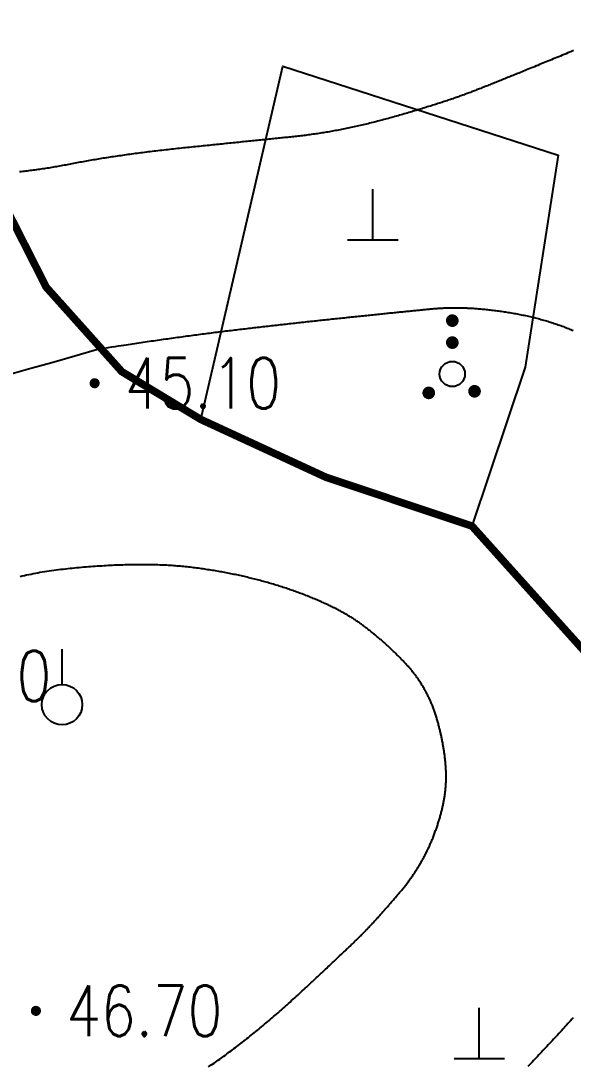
# Model space of a CAD drawing. Extents: x 39624947 to 39626627, y 3418539 to 3418836.
# Drawn here: x 39625978.85 to 39626000.69, y 3418769.51 to 3418810.84 of the extents above; entities that cross this region are included whole.
import ezdxf
from ezdxf.enums import TextEntityAlignment as Align

# ---------------------------------------------------------------- set-up
doc = ezdxf.new("R2010")
doc.units = 0
doc.linetypes.add('X3', pattern=[5, 4, -1])
doc.layers.get('0').update_dxf_attribs({"linetype": 'CONTINUOUS'})
for name, color, linetype in [('DLDW', 11, 'CONTINUOUS'), ('DLSS', 4, 'CONTINUOUS'), ('GCD', 7, 'CONTINUOUS'), ('PUB_WALL', 9, 'CONTINUOUS')]:
    doc.layers.add(name, color=color, linetype=linetype)
doc.styles.add('HZ', font='rs.shx', dxfattribs={"width": 0.8, "bigfont": 'hztxt.shx'})

# ---------------------------------------------------------------- blocks, each defined once
blk = doc.blocks.new('GC111')
for p, q in [((0, 0), (0, 2)), ((-1, 0), (1, 0))]:
    blk.add_line(p, q)
blk = doc.blocks.new('GC125')
blk.add_line((0, 0.8), (0, 2.2))
blk.add_circle((0, 0), 0.8)
blk = doc.blocks.new('GC160')
at = {"const_width": 0.25}
for points in [[(1.584, 3.353, 1), (1.834, 3.353, 1)], [(1.584, 2.484, 1), (1.834, 2.484, 1)], [(0.652, 0.496, 1), (0.902, 0.496, 1)], [(2.464, 0.558, 1), (2.714, 0.558, 1)]]:
    blk.add_lwpolyline(points, format="xyb", close=True, dxfattribs=at)
blk.add_circle((1.709, 1.242), 0.5)
blk = doc.blocks.new('GC200')
at = {"linetype": 'Continuous', "const_width": 0.2, "flags": 128}
blk.add_lwpolyline([(-0.1, 0, 1), (0.1, 0, 1)], format="xyb", close=True, dxfattribs=at)
blk = doc.blocks.new('111133333777777')
at = {"layer": 'PUB_WALL', "color": 252, "ltscale": 0.01}
for points in [[(39623357.006, 3418801.887), (39623356.932, 3418801.856), (39623356.857, 3418801.825), (39623356.784, 3418801.794), (39623356.71, 3418801.764), (39623356.637, 3418801.733), (39623356.564, 3418801.703), (39623356.492, 3418801.673), (39623356.419, 3418801.644), (39623356.348, 3418801.614), (39623356.277, 3418801.585), (39623356.206, 3418801.556), (39623356.136, 3418801.527), (39623356.066, 3418801.498), (39623355.997, 3418801.47), (39623355.929, 3418801.442), (39623355.861, 3418801.414), (39623355.794, 3418801.387), (39623355.727, 3418801.359), (39623355.661, 3418801.332), (39623355.595, 3418801.305), (39623355.53, 3418801.279), (39623355.466, 3418801.252), (39623355.402, 3418801.226), (39623355.338, 3418801.2), (39623355.275, 3418801.175), (39623355.213, 3418801.149), (39623355.151, 3418801.124), (39623355.09, 3418801.099), (39623355.029, 3418801.074), (39623354.969, 3418801.05), (39623354.91, 3418801.026), (39623354.851, 3418801.002), (39623354.792, 3418800.978), (39623354.734, 3418800.955), (39623354.677, 3418800.931), (39623354.62, 3418800.908), (39623354.564, 3418800.886), (39623354.508, 3418800.863), (39623354.453, 3418800.841), (39623354.398, 3418800.819), (39623354.344, 3418800.797), (39623354.291, 3418800.775), (39623354.238, 3418800.754), (39623354.185, 3418800.733), (39623354.133, 3418800.712), (39623354.082, 3418800.692), (39623354.031, 3418800.671), (39623353.981, 3418800.651), (39623353.931, 3418800.631), (39623353.882, 3418800.612), (39623353.833, 3418800.592), (39623353.785, 3418800.573), (39623353.738, 3418800.554), (39623353.691, 3418800.536), (39623353.645, 3418800.517), (39623353.599, 3418800.499), (39623353.554, 3418800.481), (39623353.509, 3418800.464), (39623353.465, 3418800.446), (39623353.421, 3418800.429), (39623353.378, 3418800.412), (39623353.335, 3418800.395), (39623353.293, 3418800.379), (39623353.252, 3418800.363), (39623353.211, 3418800.347), (39623353.17, 3418800.331), (39623353.129, 3418800.315), (39623353.088, 3418800.299), (39623353.047, 3418800.283), (39623353.007, 3418800.268), (39623352.966, 3418800.252), (39623352.926, 3418800.237), (39623352.885, 3418800.222), (39623352.844, 3418800.206), (39623352.803, 3418800.191), (39623352.761, 3418800.175), (39623352.719, 3418800.16), (39623352.676, 3418800.144), (39623352.633, 3418800.129), (39623352.59, 3418800.113), (39623352.546, 3418800.098), (39623352.502, 3418800.082), (39623352.458, 3418800.066), (39623352.413, 3418800.05), (39623352.368, 3418800.034), (39623352.322, 3418800.019), (39623352.276, 3418800.003), (39623352.23, 3418799.987), (39623352.183, 3418799.971), (39623352.136, 3418799.955), (39623352.088, 3418799.939), (39623352.041, 3418799.922), (39623351.992, 3418799.906), (39623351.944, 3418799.89), (39623351.895, 3418799.874), (39623351.845, 3418799.857), (39623351.796, 3418799.841), (39623351.745, 3418799.825), (39623351.695, 3418799.808), (39623351.644, 3418799.792), (39623351.593, 3418799.775), (39623351.541, 3418799.759), (39623351.489, 3418799.742), (39623351.437, 3418799.726), (39623351.384, 3418799.709), (39623351.331, 3418799.692), (39623351.277, 3418799.675), (39623351.223, 3418799.659), (39623351.169, 3418799.642), (39623351.114, 3418799.625), (39623351.059, 3418799.608), (39623351.004, 3418799.591), (39623350.948, 3418799.574), (39623350.892, 3418799.557), (39623350.835, 3418799.54), (39623350.778, 3418799.523), (39623350.721, 3418799.505), (39623350.663, 3418799.488), (39623350.605, 3418799.471), (39623350.546, 3418799.454), (39623350.487, 3418799.436), (39623350.428, 3418799.419), (39623350.369, 3418799.401), (39623350.309, 3418799.384), (39623350.248, 3418799.366), (39623350.187, 3418799.349), (39623350.126, 3418799.331), (39623350.065, 3418799.314), (39623350.003, 3418799.296), (39623349.941, 3418799.278), (39623349.879, 3418799.261), (39623349.817, 3418799.243), (39623349.754, 3418799.226), (39623349.692, 3418799.209), (39623349.629, 3418799.192), (39623349.566, 3418799.174), (39623349.503, 3418799.157), (39623349.441, 3418799.141), (39623349.378, 3418799.124), (39623349.315, 3418799.108), (39623349.253, 3418799.091), (39623349.19, 3418799.075), (39623349.128, 3418799.059), (39623349.065, 3418799.044), (39623349.003, 3418799.028), (39623348.941, 3418799.013), (39623348.879, 3418798.998), (39623348.817, 3418798.983), (39623348.755, 3418798.968), (39623348.693, 3418798.953), (39623348.631, 3418798.939), (39623348.57, 3418798.925), (39623348.508, 3418798.911), (39623348.446, 3418798.897), (39623348.385, 3418798.883), (39623348.324, 3418798.87), (39623348.262, 3418798.856), (39623348.201, 3418798.843), (39623348.14, 3418798.831), (39623348.079, 3418798.818), (39623348.018, 3418798.805), (39623347.957, 3418798.793), (39623347.896, 3418798.781), (39623347.835, 3418798.769), (39623347.774, 3418798.757), (39623347.714, 3418798.745), (39623347.653, 3418798.734), (39623347.593, 3418798.723), (39623347.532, 3418798.712), (39623347.472, 3418798.701), (39623347.412, 3418798.69), (39623347.352, 3418798.68), (39623347.292, 3418798.669), (39623347.232, 3418798.659), (39623347.172, 3418798.649), (39623347.112, 3418798.64), (39623347.052, 3418798.63), (39623346.993, 3418798.621), (39623346.933, 3418798.612), (39623346.873, 3418798.603), (39623346.814, 3418798.594), (39623346.755, 3418798.585), (39623346.695, 3418798.577), (39623346.636, 3418798.569), (39623346.577, 3418798.56), (39623346.518, 3418798.553), (39623346.459, 3418798.545), (39623346.4, 3418798.537), (39623346.341, 3418798.53), (39623346.283, 3418798.523), (39623346.224, 3418798.516), (39623346.165, 3418798.509), (39623346.107, 3418798.503), (39623346.048, 3418798.496), (39623345.989, 3418798.49), (39623345.93, 3418798.483), (39623345.871, 3418798.477), (39623345.812, 3418798.471), (39623345.752, 3418798.465), (39623345.693, 3418798.458), (39623345.633, 3418798.452), (39623345.573, 3418798.446), (39623345.512, 3418798.44), (39623345.452, 3418798.434), (39623345.39, 3418798.428), (39623345.329, 3418798.421), (39623345.267, 3418798.415), (39623345.205, 3418798.409), (39623345.143, 3418798.402), (39623345.08, 3418798.396), (39623345.016, 3418798.39), (39623344.953, 3418798.383), (39623344.889, 3418798.377), (39623344.825, 3418798.37), (39623344.76, 3418798.363), (39623344.695, 3418798.357), (39623344.63, 3418798.35), (39623344.565, 3418798.343), (39623344.499, 3418798.337), (39623344.433, 3418798.33), (39623344.366, 3418798.323), (39623344.299, 3418798.316), (39623344.232, 3418798.309), (39623344.164, 3418798.303), (39623344.096, 3418798.296), (39623344.028, 3418798.289), (39623343.959, 3418798.282), (39623343.89, 3418798.274), (39623343.821, 3418798.267), (39623343.751, 3418798.26), (39623343.681, 3418798.253), (39623343.611, 3418798.246), (39623343.54, 3418798.239), (39623343.469, 3418798.231), (39623343.398, 3418798.224), (39623343.326, 3418798.217), (39623343.254, 3418798.209), (39623343.182, 3418798.202), (39623343.109, 3418798.194), (39623343.036, 3418798.187), (39623342.962, 3418798.179), (39623342.889, 3418798.172), (39623342.815, 3418798.164), (39623342.74, 3418798.156), (39623342.665, 3418798.149), (39623342.59, 3418798.141), (39623342.515, 3418798.133), (39623342.439, 3418798.125), (39623342.363, 3418798.118), (39623342.286, 3418798.11), (39623342.21, 3418798.102), (39623342.132, 3418798.094), (39623342.055, 3418798.086), (39623341.977, 3418798.078), (39623341.899, 3418798.07), (39623341.82, 3418798.062), (39623341.742, 3418798.054), (39623341.663, 3418798.045), (39623341.584, 3418798.037), (39623341.505, 3418798.029), (39623341.426, 3418798.021), (39623341.348, 3418798.012), (39623341.269, 3418798.004), (39623341.19, 3418797.995), (39623341.111, 3418797.987), (39623341.033, 3418797.978), (39623340.954, 3418797.97), (39623340.877, 3418797.961), (39623340.799, 3418797.952), (39623340.722, 3418797.943), (39623340.645, 3418797.934), (39623340.568, 3418797.925), (39623340.492, 3418797.916), (39623340.416, 3418797.907), (39623340.34, 3418797.898), (39623340.264, 3418797.889), (39623340.189, 3418797.88), (39623340.114, 3418797.87), (39623340.039, 3418797.861), (39623339.965, 3418797.851), (39623339.891, 3418797.842), (39623339.817, 3418797.832), (39623339.744, 3418797.823), (39623339.671, 3418797.813), (39623339.598, 3418797.803), (39623339.525, 3418797.793), (39623339.453, 3418797.783), (39623339.381, 3418797.774), (39623339.309, 3418797.764), (39623339.238, 3418797.753), (39623339.167, 3418797.743), (39623339.096, 3418797.733), (39623339.025, 3418797.723), (39623338.955, 3418797.713), (39623338.885, 3418797.702), (39623338.816, 3418797.692), (39623338.746, 3418797.681), (39623338.677, 3418797.671), (39623338.608, 3418797.66), (39623338.54, 3418797.649), (39623338.472, 3418797.639), (39623338.404, 3418797.628), (39623338.336, 3418797.617), (39623338.269, 3418797.606), (39623338.202, 3418797.595), (39623338.135, 3418797.584), (39623338.069, 3418797.573), (39623338.003, 3418797.562), (39623337.937, 3418797.55), (39623337.871, 3418797.539), (39623337.806, 3418797.528), (39623337.741, 3418797.516), (39623337.676, 3418797.505), (39623337.612, 3418797.493), (39623337.548, 3418797.482), (39623337.484, 3418797.47), (39623337.421, 3418797.458), (39623337.358, 3418797.447), (39623337.295, 3418797.435), (39623337.232, 3418797.423), (39623337.17, 3418797.411), (39623337.107, 3418797.399), (39623337.045, 3418797.387), (39623336.983, 3418797.376), (39623336.922, 3418797.364), (39623336.86, 3418797.352), (39623336.799, 3418797.341), (39623336.737, 3418797.329), (39623336.676, 3418797.318), (39623336.615, 3418797.307), (39623336.554, 3418797.296), (39623336.493, 3418797.285), (39623336.432, 3418797.275), (39623336.371, 3418797.264), (39623336.309, 3418797.254), (39623336.248, 3418797.244), (39623336.187, 3418797.235), (39623336.126, 3418797.225), (39623336.065, 3418797.216), (39623336.004, 3418797.207), (39623335.943, 3418797.198), (39623335.882, 3418797.189), (39623335.821, 3418797.18), (39623335.761, 3418797.172), (39623335.7, 3418797.164), (39623335.639, 3418797.156), (39623335.578, 3418797.148), (39623335.517, 3418797.14), (39623335.456, 3418797.133), (39623335.395, 3418797.126), (39623335.335, 3418797.119), (39623335.274, 3418797.112), (39623335.213, 3418797.105), (39623335.152, 3418797.099), (39623335.092, 3418797.093)], [(39623338.272, 3418790.096), (39623338.441, 3418790.123), (39623338.599, 3418790.147), (39623338.746, 3418790.17), (39623338.882, 3418790.191), (39623339.006, 3418790.21), (39623339.12, 3418790.227), (39623339.222, 3418790.243), (39623339.312, 3418790.256), (39623339.397, 3418790.269), (39623339.482, 3418790.282), (39623339.566, 3418790.295), (39623339.65, 3418790.307), (39623339.734, 3418790.32), (39623339.818, 3418790.332), (39623339.901, 3418790.344), (39623339.984, 3418790.357), (39623340.066, 3418790.369), (39623340.148, 3418790.381), (39623340.23, 3418790.393), (39623340.312, 3418790.405), (39623340.393, 3418790.416), (39623340.474, 3418790.428), (39623340.555, 3418790.44), (39623340.635, 3418790.451), (39623340.716, 3418790.463), (39623340.795, 3418790.474), (39623340.875, 3418790.485), (39623340.954, 3418790.496), (39623341.033, 3418790.508), (39623341.112, 3418790.519), (39623341.19, 3418790.529), (39623341.268, 3418790.54), (39623341.346, 3418790.551), (39623341.423, 3418790.562), (39623341.5, 3418790.572), (39623341.577, 3418790.583), (39623341.653, 3418790.593), (39623341.729, 3418790.603), (39623341.805, 3418790.614), (39623341.881, 3418790.624), (39623341.956, 3418790.634), (39623342.031, 3418790.644), (39623342.106, 3418790.654), (39623342.18, 3418790.663), (39623342.254, 3418790.673), (39623342.328, 3418790.683), (39623342.401, 3418790.692), (39623342.474, 3418790.702), (39623342.547, 3418790.711), (39623342.62, 3418790.72), (39623342.692, 3418790.729), (39623342.764, 3418790.739), (39623342.835, 3418790.748), (39623342.907, 3418790.756), (39623342.978, 3418790.765), (39623343.048, 3418790.774), (39623343.119, 3418790.783), (39623343.189, 3418790.791), (39623343.259, 3418790.8), (39623343.329, 3418790.808), (39623343.399, 3418790.817), (39623343.469, 3418790.825), (39623343.539, 3418790.834), (39623343.608, 3418790.842), (39623343.678, 3418790.85), (39623343.747, 3418790.858), (39623343.817, 3418790.867), (39623343.886, 3418790.875), (39623343.956, 3418790.883), (39623344.025, 3418790.891), (39623344.095, 3418790.9), (39623344.164, 3418790.908), (39623344.234, 3418790.916), (39623344.304, 3418790.924), (39623344.373, 3418790.932), (39623344.443, 3418790.94), (39623344.513, 3418790.948), (39623344.582, 3418790.956), (39623344.652, 3418790.965), (39623344.722, 3418790.973), (39623344.792, 3418790.981), (39623344.862, 3418790.989), (39623344.932, 3418790.997), (39623345.002, 3418791.005), (39623345.071, 3418791.013), (39623345.141, 3418791.021), (39623345.211, 3418791.029), (39623345.281, 3418791.037), (39623345.351, 3418791.044), (39623345.421, 3418791.052), (39623345.491, 3418791.06), (39623345.562, 3418791.068), (39623345.632, 3418791.076), (39623345.702, 3418791.084), (39623345.772, 3418791.092), (39623345.842, 3418791.1), (39623345.912, 3418791.107), (39623345.983, 3418791.115), (39623346.053, 3418791.123), (39623346.123, 3418791.131), (39623346.194, 3418791.138), (39623346.264, 3418791.146), (39623346.334, 3418791.154), (39623346.405, 3418791.162), (39623346.475, 3418791.169), (39623346.545, 3418791.177), (39623346.616, 3418791.185), (39623346.686, 3418791.192), (39623346.757, 3418791.2), (39623346.827, 3418791.207), (39623346.898, 3418791.215), (39623346.969, 3418791.223), (39623347.039, 3418791.23), (39623347.11, 3418791.238), (39623347.18, 3418791.245), (39623347.251, 3418791.253), (39623347.322, 3418791.26), (39623347.393, 3418791.268), (39623347.463, 3418791.275), (39623347.534, 3418791.283), (39623347.605, 3418791.29), (39623347.675, 3418791.298), (39623347.746, 3418791.305), (39623347.816, 3418791.312), (39623347.886, 3418791.32), (39623347.955, 3418791.327), (39623348.025, 3418791.334), (39623348.094, 3418791.341), (39623348.163, 3418791.349), (39623348.231, 3418791.356), (39623348.3, 3418791.363), (39623348.367, 3418791.37), (39623348.434, 3418791.377), (39623348.501, 3418791.384), (39623348.568, 3418791.391), (39623348.634, 3418791.397), (39623348.699, 3418791.404), (39623348.764, 3418791.411), (39623348.829, 3418791.418), (39623348.893, 3418791.424), (39623348.957, 3418791.431), (39623349.02, 3418791.437), (39623349.083, 3418791.444), (39623349.146, 3418791.45), (39623349.208, 3418791.457), (39623349.27, 3418791.463), (39623349.331, 3418791.469), (39623349.392, 3418791.475), (39623349.452, 3418791.482), (39623349.512, 3418791.488), (39623349.571, 3418791.494), (39623349.631, 3418791.5), (39623349.689, 3418791.506), (39623349.747, 3418791.512), (39623349.805, 3418791.518), (39623349.863, 3418791.523), (39623349.92, 3418791.529), (39623349.976, 3418791.535), (39623350.032, 3418791.541), (39623350.088, 3418791.546), (39623350.143, 3418791.552), (39623350.198, 3418791.557), (39623350.252, 3418791.563), (39623350.306, 3418791.568), (39623350.36, 3418791.574), (39623350.413, 3418791.579), (39623350.465, 3418791.584), (39623350.518, 3418791.589), (39623350.57, 3418791.595), (39623350.621, 3418791.6), (39623350.672, 3418791.605), (39623350.722, 3418791.61), (39623350.772, 3418791.615), (39623350.822, 3418791.62), (39623350.871, 3418791.625), (39623350.92, 3418791.629), (39623350.968, 3418791.634), (39623351.016, 3418791.639), (39623351.064, 3418791.644), (39623351.111, 3418791.648), (39623351.158, 3418791.653), (39623351.204, 3418791.657), (39623351.25, 3418791.662), (39623351.295, 3418791.666), (39623351.34, 3418791.67), (39623351.385, 3418791.675), (39623351.43, 3418791.679), (39623351.475, 3418791.683), (39623351.52, 3418791.686), (39623351.564, 3418791.69), (39623351.609, 3418791.694), (39623351.653, 3418791.697), (39623351.697, 3418791.7), (39623351.742, 3418791.703), (39623351.787, 3418791.706), (39623351.832, 3418791.708), (39623351.878, 3418791.71), (39623351.923, 3418791.713), (39623351.969, 3418791.714), (39623352.015, 3418791.716), (39623352.061, 3418791.717), (39623352.108, 3418791.718), (39623352.154, 3418791.719), (39623352.201, 3418791.72), (39623352.248, 3418791.72), (39623352.296, 3418791.721), (39623352.343, 3418791.721), (39623352.391, 3418791.721), (39623352.439, 3418791.72), (39623352.487, 3418791.719), (39623352.536, 3418791.718), (39623352.584, 3418791.717), (39623352.633, 3418791.716), (39623352.683, 3418791.714), (39623352.732, 3418791.713), (39623352.782, 3418791.711), (39623352.831, 3418791.708), (39623352.881, 3418791.706), (39623352.932, 3418791.703), (39623352.982, 3418791.7), (39623353.033, 3418791.697), (39623353.084, 3418791.694), (39623353.135, 3418791.69), (39623353.186, 3418791.686), (39623353.238, 3418791.682), (39623353.29, 3418791.678), (39623353.342, 3418791.673), (39623353.394, 3418791.669), (39623353.447, 3418791.664), (39623353.499, 3418791.658), (39623353.552, 3418791.653), (39623353.605, 3418791.647), (39623353.659, 3418791.641), (39623353.712, 3418791.635), (39623353.766, 3418791.629), (39623353.82, 3418791.622), (39623353.875, 3418791.616), (39623353.929, 3418791.609), (39623353.984, 3418791.601), (39623354.039, 3418791.594), (39623354.094, 3418791.586), (39623354.15, 3418791.578), (39623354.205, 3418791.57), (39623354.261, 3418791.562), (39623354.317, 3418791.553), (39623354.373, 3418791.544), (39623354.43, 3418791.535), (39623354.487, 3418791.526), (39623354.544, 3418791.517), (39623354.6, 3418791.507), (39623354.657, 3418791.497), (39623354.714, 3418791.487), (39623354.771, 3418791.476), (39623354.828, 3418791.465), (39623354.885, 3418791.455), (39623354.942, 3418791.443), (39623354.999, 3418791.432), (39623355.055, 3418791.42), (39623355.112, 3418791.408), (39623355.168, 3418791.396), (39623355.224, 3418791.384), (39623355.279, 3418791.371), (39623355.335, 3418791.358), (39623355.39, 3418791.345), (39623355.445, 3418791.332), (39623355.5, 3418791.318), (39623355.555, 3418791.304), (39623355.609, 3418791.29), (39623355.664, 3418791.276), (39623355.718, 3418791.261), (39623355.772, 3418791.246), (39623355.825, 3418791.231), (39623355.879, 3418791.216), (39623355.932, 3418791.2), (39623355.985, 3418791.184), (39623356.037, 3418791.168), (39623356.09, 3418791.151), (39623356.142, 3418791.135), (39623356.194, 3418791.118), (39623356.246, 3418791.101), (39623356.298, 3418791.083), (39623356.35, 3418791.066), (39623356.401, 3418791.048), (39623356.452, 3418791.03), (39623356.503, 3418791.011), (39623356.553, 3418790.993), (39623356.604, 3418790.974), (39623356.654, 3418790.955), (39623356.704, 3418790.935), (39623356.754, 3418790.916), (39623356.803, 3418790.896), (39623356.853, 3418790.876), (39623356.902, 3418790.855), (39623356.951, 3418790.835), (39623356.999, 3418790.814)], [(39623356.991, 3418763.641), (39623356.94, 3418763.583), (39623356.888, 3418763.526), (39623356.836, 3418763.469), (39623356.785, 3418763.412), (39623356.733, 3418763.356), (39623356.681, 3418763.299), (39623356.63, 3418763.243), (39623356.578, 3418763.186), (39623356.527, 3418763.13), (39623356.475, 3418763.074), (39623356.423, 3418763.017), (39623356.371, 3418762.961), (39623356.319, 3418762.905), (39623356.267, 3418762.849), (39623356.215, 3418762.792), (39623356.163, 3418762.736), (39623356.11, 3418762.68), (39623356.058, 3418762.623), (39623356.005, 3418762.567), (39623355.953, 3418762.511), (39623355.9, 3418762.454), (39623355.847, 3418762.398), (39623355.794, 3418762.342), (39623355.741, 3418762.285), (39623355.688, 3418762.229), (39623355.634, 3418762.172), (39623355.581, 3418762.116), (39623355.528, 3418762.06), (39623355.474, 3418762.003), (39623355.42, 3418761.947), (39623355.366, 3418761.89), (39623355.313, 3418761.834), (39623355.259, 3418761.777), (39623355.204, 3418761.721)], [(39623338.272, 3418790.096), (39623337.279, 3418789.809), (39623336.37, 3418789.547), (39623335.544, 3418789.312), (39623334.802, 3418789.103)], [(39623342.565, 3418761.698), (39623342.621, 3418761.737), (39623342.677, 3418761.775), (39623342.732, 3418761.813), (39623342.788, 3418761.852), (39623342.843, 3418761.89), (39623342.899, 3418761.929), (39623342.955, 3418761.969), (39623343.011, 3418762.008), (39623343.067, 3418762.048), (39623343.123, 3418762.089), (39623343.179, 3418762.129), (39623343.235, 3418762.17), (39623343.292, 3418762.211), (39623343.348, 3418762.253), (39623343.405, 3418762.295), (39623343.461, 3418762.337), (39623343.518, 3418762.379), (39623343.575, 3418762.422), (39623343.632, 3418762.465), (39623343.689, 3418762.508), (39623343.746, 3418762.551), (39623343.803, 3418762.595), (39623343.86, 3418762.64), (39623343.918, 3418762.684), (39623343.975, 3418762.729), (39623344.032, 3418762.774), (39623344.09, 3418762.819), (39623344.148, 3418762.865), (39623344.205, 3418762.911), (39623344.263, 3418762.957), (39623344.321, 3418763.004), (39623344.379, 3418763.051), (39623344.437, 3418763.098), (39623344.496, 3418763.145), (39623344.554, 3418763.193), (39623344.612, 3418763.241), (39623344.671, 3418763.29), (39623344.729, 3418763.338), (39623344.788, 3418763.387), (39623344.846, 3418763.436), (39623344.905, 3418763.486), (39623344.964, 3418763.536), (39623345.023, 3418763.586), (39623345.082, 3418763.637), (39623345.141, 3418763.687), (39623345.2, 3418763.739), (39623345.26, 3418763.79), (39623345.319, 3418763.842), (39623345.379, 3418763.894), (39623345.438, 3418763.946), (39623345.498, 3418763.998), (39623345.557, 3418764.051), (39623345.617, 3418764.105), (39623345.677, 3418764.158), (39623345.737, 3418764.212), (39623345.797, 3418764.266), (39623345.857, 3418764.32), (39623345.918, 3418764.375), (39623345.978, 3418764.43), (39623346.038, 3418764.485), (39623346.098, 3418764.54), (39623346.158, 3418764.595), (39623346.217, 3418764.649), (39623346.276, 3418764.704), (39623346.335, 3418764.758), (39623346.393, 3418764.812), (39623346.452, 3418764.866), (39623346.509, 3418764.92), (39623346.566, 3418764.973), (39623346.623, 3418765.025), (39623346.678, 3418765.077), (39623346.733, 3418765.128), (39623346.787, 3418765.179), (39623346.841, 3418765.229), (39623346.894, 3418765.278), (39623346.946, 3418765.327), (39623346.998, 3418765.375), (39623347.049, 3418765.423), (39623347.099, 3418765.47), (39623347.148, 3418765.516), (39623347.197, 3418765.562), (39623347.245, 3418765.607), (39623347.293, 3418765.652), (39623347.34, 3418765.696), (39623347.386, 3418765.739), (39623347.431, 3418765.782), (39623347.476, 3418765.824), (39623347.52, 3418765.865), (39623347.564, 3418765.906), (39623347.606, 3418765.946), (39623347.648, 3418765.986), (39623347.69, 3418766.025), (39623347.73, 3418766.064), (39623347.77, 3418766.101), (39623347.81, 3418766.139), (39623347.848, 3418766.175), (39623347.886, 3418766.211), (39623347.924, 3418766.247), (39623347.96, 3418766.282), (39623347.996, 3418766.316), (39623348.032, 3418766.349), (39623348.066, 3418766.382), (39623348.1, 3418766.415), (39623348.133, 3418766.447), (39623348.166, 3418766.478), (39623348.198, 3418766.508), (39623348.229, 3418766.538), (39623348.259, 3418766.568), (39623348.289, 3418766.597), (39623348.318, 3418766.625), (39623348.347, 3418766.652), (39623348.375, 3418766.679), (39623348.402, 3418766.706), (39623348.428, 3418766.731), (39623348.454, 3418766.756), (39623348.479, 3418766.781), (39623348.503, 3418766.805), (39623348.527, 3418766.828), (39623348.55, 3418766.851), (39623348.573, 3418766.873), (39623348.594, 3418766.894), (39623348.615, 3418766.915), (39623348.636, 3418766.936), (39623348.656, 3418766.956), (39623348.675, 3418766.975), (39623348.694, 3418766.995), (39623348.714, 3418767.014), (39623348.732, 3418767.033), (39623348.751, 3418767.052), (39623348.769, 3418767.071), (39623348.787, 3418767.09), (39623348.805, 3418767.108), (39623348.824, 3418767.127), (39623348.842, 3418767.146), (39623348.86, 3418767.165), (39623348.879, 3418767.185), (39623348.898, 3418767.205), (39623348.917, 3418767.225), (39623348.936, 3418767.245), (39623348.955, 3418767.266), (39623348.975, 3418767.286), (39623348.995, 3418767.307), (39623349.014, 3418767.329), (39623349.034, 3418767.35), (39623349.054, 3418767.372), (39623349.075, 3418767.394), (39623349.095, 3418767.416), (39623349.116, 3418767.438), (39623349.137, 3418767.461), (39623349.158, 3418767.484), (39623349.179, 3418767.507), (39623349.2, 3418767.531), (39623349.221, 3418767.554), (39623349.243, 3418767.578), (39623349.265, 3418767.602), (39623349.287, 3418767.626), (39623349.309, 3418767.651), (39623349.331, 3418767.676), (39623349.354, 3418767.701), (39623349.376, 3418767.726), (39623349.399, 3418767.752), (39623349.422, 3418767.777), (39623349.445, 3418767.803), (39623349.468, 3418767.83), (39623349.492, 3418767.856), (39623349.515, 3418767.883), (39623349.539, 3418767.91), (39623349.563, 3418767.937), (39623349.587, 3418767.964), (39623349.611, 3418767.992), (39623349.635, 3418768.02), (39623349.66, 3418768.048), (39623349.685, 3418768.076), (39623349.71, 3418768.105), (39623349.735, 3418768.134), (39623349.76, 3418768.163), (39623349.785, 3418768.192), (39623349.811, 3418768.222), (39623349.836, 3418768.252), (39623349.862, 3418768.282), (39623349.888, 3418768.312), (39623349.914, 3418768.343), (39623349.941, 3418768.373), (39623349.967, 3418768.404), (39623349.994, 3418768.436), (39623350.021, 3418768.467), (39623350.048, 3418768.499), (39623350.075, 3418768.531), (39623350.102, 3418768.563), (39623350.129, 3418768.595), (39623350.156, 3418768.627), (39623350.183, 3418768.66), (39623350.21, 3418768.693), (39623350.237, 3418768.726), (39623350.264, 3418768.759), (39623350.291, 3418768.792), (39623350.317, 3418768.825), (39623350.344, 3418768.859), (39623350.37, 3418768.892), (39623350.396, 3418768.926), (39623350.422, 3418768.96), (39623350.447, 3418768.993), (39623350.473, 3418769.027), (39623350.498, 3418769.061), (39623350.523, 3418769.095), (39623350.548, 3418769.13), (39623350.572, 3418769.164), (39623350.597, 3418769.198), (39623350.621, 3418769.233), (39623350.645, 3418769.267), (39623350.668, 3418769.302), (39623350.692, 3418769.337), (39623350.715, 3418769.372), (39623350.738, 3418769.407), (39623350.761, 3418769.442), (39623350.784, 3418769.477), (39623350.807, 3418769.513), (39623350.829, 3418769.548), (39623350.851, 3418769.583), (39623350.873, 3418769.619), (39623350.895, 3418769.655), (39623350.916, 3418769.691), (39623350.938, 3418769.726), (39623350.959, 3418769.762), (39623350.98, 3418769.798), (39623351, 3418769.835), (39623351.021, 3418769.871), (39623351.041, 3418769.907), (39623351.061, 3418769.944), (39623351.081, 3418769.98), (39623351.101, 3418770.017), (39623351.12, 3418770.054), (39623351.139, 3418770.091), (39623351.158, 3418770.128), (39623351.177, 3418770.165), (39623351.196, 3418770.202), (39623351.214, 3418770.239), (39623351.233, 3418770.277), (39623351.251, 3418770.314), (39623351.269, 3418770.352), (39623351.286, 3418770.389), (39623351.304, 3418770.427), (39623351.321, 3418770.465), (39623351.338, 3418770.503), (39623351.355, 3418770.541), (39623351.371, 3418770.579), (39623351.388, 3418770.618), (39623351.404, 3418770.656), (39623351.42, 3418770.694), (39623351.436, 3418770.733), (39623351.451, 3418770.772), (39623351.467, 3418770.81), (39623351.482, 3418770.849), (39623351.497, 3418770.888), (39623351.512, 3418770.926), (39623351.526, 3418770.965), (39623351.54, 3418771.004), (39623351.554, 3418771.043), (39623351.568, 3418771.081), (39623351.582, 3418771.12), (39623351.595, 3418771.158), (39623351.608, 3418771.197), (39623351.621, 3418771.235), (39623351.634, 3418771.273), (39623351.646, 3418771.311), (39623351.659, 3418771.349), (39623351.671, 3418771.387), (39623351.682, 3418771.425), (39623351.694, 3418771.463), (39623351.705, 3418771.501), (39623351.716, 3418771.538), (39623351.727, 3418771.575), (39623351.737, 3418771.613), (39623351.748, 3418771.65), (39623351.758, 3418771.687), (39623351.768, 3418771.724), (39623351.777, 3418771.761), (39623351.787, 3418771.798), (39623351.796, 3418771.834), (39623351.805, 3418771.871), (39623351.813, 3418771.907), (39623351.822, 3418771.944), (39623351.83, 3418771.98), (39623351.838, 3418772.016), (39623351.846, 3418772.052), (39623351.853, 3418772.088), (39623351.86, 3418772.124), (39623351.867, 3418772.159), (39623351.874, 3418772.195), (39623351.881, 3418772.231), (39623351.887, 3418772.266), (39623351.893, 3418772.301), (39623351.899, 3418772.336), (39623351.905, 3418772.372), (39623351.91, 3418772.407), (39623351.915, 3418772.441), (39623351.92, 3418772.476), (39623351.925, 3418772.511), (39623351.929, 3418772.545), (39623351.933, 3418772.58), (39623351.937, 3418772.614), (39623351.941, 3418772.649), (39623351.945, 3418772.683), (39623351.948, 3418772.717), (39623351.951, 3418772.751), (39623351.954, 3418772.785), (39623351.956, 3418772.818), (39623351.958, 3418772.852), (39623351.961, 3418772.885), (39623351.962, 3418772.919), (39623351.964, 3418772.952), (39623351.965, 3418772.985), (39623351.966, 3418773.019), (39623351.967, 3418773.052), (39623351.968, 3418773.084), (39623351.968, 3418773.117), (39623351.969, 3418773.15), (39623351.969, 3418773.183), (39623351.969, 3418773.216), (39623351.968, 3418773.249), (39623351.968, 3418773.282), (39623351.967, 3418773.314), (39623351.966, 3418773.347), (39623351.965, 3418773.38), (39623351.963, 3418773.413), (39623351.962, 3418773.446), (39623351.96, 3418773.479), (39623351.958, 3418773.513), (39623351.956, 3418773.546), (39623351.954, 3418773.579), (39623351.952, 3418773.613), (39623351.949, 3418773.647), (39623351.947, 3418773.681), (39623351.944, 3418773.714), (39623351.941, 3418773.748), (39623351.938, 3418773.782), (39623351.934, 3418773.817), (39623351.931, 3418773.851), (39623351.927, 3418773.885), (39623351.923, 3418773.92), (39623351.919, 3418773.954), (39623351.915, 3418773.989), (39623351.91, 3418774.024), (39623351.906, 3418774.059), (39623351.901, 3418774.094), (39623351.896, 3418774.129), (39623351.891, 3418774.164), (39623351.886, 3418774.199), (39623351.88, 3418774.234), (39623351.875, 3418774.27), (39623351.869, 3418774.305), (39623351.863, 3418774.341), (39623351.857, 3418774.377), (39623351.851, 3418774.413), (39623351.844, 3418774.449), (39623351.838, 3418774.485), (39623351.831, 3418774.521), (39623351.824, 3418774.557), (39623351.817, 3418774.594), (39623351.81, 3418774.63), (39623351.802, 3418774.667), (39623351.794, 3418774.703), (39623351.787, 3418774.74), (39623351.779, 3418774.777), (39623351.771, 3418774.814), (39623351.762, 3418774.851), (39623351.754, 3418774.888), (39623351.745, 3418774.925), (39623351.736, 3418774.963), (39623351.727, 3418775), (39623351.718, 3418775.038), (39623351.709, 3418775.075), (39623351.699, 3418775.113), (39623351.69, 3418775.151), (39623351.68, 3418775.189), (39623351.67, 3418775.227), (39623351.66, 3418775.265), (39623351.649, 3418775.303), (39623351.639, 3418775.342), (39623351.628, 3418775.38), (39623351.617, 3418775.418), (39623351.606, 3418775.457), (39623351.594, 3418775.495), (39623351.583, 3418775.533), (39623351.571, 3418775.572), (39623351.559, 3418775.61), (39623351.547, 3418775.648), (39623351.534, 3418775.686), (39623351.521, 3418775.724), (39623351.508, 3418775.762), (39623351.495, 3418775.8), (39623351.482, 3418775.838), (39623351.468, 3418775.875), (39623351.454, 3418775.912), (39623351.439, 3418775.95), (39623351.425, 3418775.987), (39623351.41, 3418776.024), (39623351.394, 3418776.06), (39623351.379, 3418776.097), (39623351.363, 3418776.134), (39623351.347, 3418776.17), (39623351.331, 3418776.206), (39623351.314, 3418776.242), (39623351.298, 3418776.278), (39623351.281, 3418776.314), (39623351.263, 3418776.35), (39623351.246, 3418776.385), (39623351.228, 3418776.421), (39623351.21, 3418776.456), (39623351.191, 3418776.491), (39623351.172, 3418776.526), (39623351.154, 3418776.561), (39623351.134, 3418776.596), (39623351.115, 3418776.63), (39623351.095, 3418776.665), (39623351.075, 3418776.699), (39623351.055, 3418776.733), (39623351.034, 3418776.767), (39623351.013, 3418776.801), (39623350.992, 3418776.835), (39623350.971, 3418776.868), (39623350.949, 3418776.902), (39623350.927, 3418776.935), (39623350.905, 3418776.968), (39623350.883, 3418777.001), (39623350.86, 3418777.034), (39623350.837, 3418777.067), (39623350.814, 3418777.1), (39623350.79, 3418777.132), (39623350.766, 3418777.164), (39623350.742, 3418777.197), (39623350.718, 3418777.229), (39623350.693, 3418777.261), (39623350.668, 3418777.292), (39623350.643, 3418777.324), (39623350.618, 3418777.356), (39623350.592, 3418777.387), (39623350.566, 3418777.418), (39623350.54, 3418777.449), (39623350.514, 3418777.48), (39623350.487, 3418777.511), (39623350.46, 3418777.542), (39623350.433, 3418777.572), (39623350.405, 3418777.603), (39623350.377, 3418777.633), (39623350.35, 3418777.663), (39623350.322, 3418777.693), (39623350.294, 3418777.723), (39623350.265, 3418777.753), (39623350.237, 3418777.782), (39623350.208, 3418777.812), (39623350.18, 3418777.841), (39623350.151, 3418777.87), (39623350.122, 3418777.9), (39623350.094, 3418777.928), (39623350.065, 3418777.957), (39623350.036, 3418777.986), (39623350.007, 3418778.014), (39623349.978, 3418778.043), (39623349.949, 3418778.071), (39623349.92, 3418778.099), (39623349.891, 3418778.127), (39623349.862, 3418778.155), (39623349.833, 3418778.183), (39623349.804, 3418778.21), (39623349.775, 3418778.238), (39623349.746, 3418778.265), (39623349.717, 3418778.292), (39623349.688, 3418778.319), (39623349.659, 3418778.346), (39623349.629, 3418778.373), (39623349.6, 3418778.399), (39623349.571, 3418778.426), (39623349.541, 3418778.452), (39623349.512, 3418778.478), (39623349.483, 3418778.504), (39623349.453, 3418778.53), (39623349.424, 3418778.556), (39623349.394, 3418778.582), (39623349.365, 3418778.607), (39623349.335, 3418778.633), (39623349.305, 3418778.658), (39623349.276, 3418778.683), (39623349.246, 3418778.708), (39623349.216, 3418778.733), (39623349.187, 3418778.758), (39623349.157, 3418778.782), (39623349.127, 3418778.807), (39623349.097, 3418778.831), (39623349.067, 3418778.855), (39623349.037, 3418778.879), (39623349.008, 3418778.903), (39623348.978, 3418778.927), (39623348.948, 3418778.95), (39623348.918, 3418778.974), (39623348.887, 3418778.997), (39623348.857, 3418779.02), (39623348.827, 3418779.044), (39623348.797, 3418779.066), (39623348.767, 3418779.089), (39623348.737, 3418779.112), (39623348.706, 3418779.135), (39623348.676, 3418779.157), (39623348.646, 3418779.179), (39623348.615, 3418779.201), (39623348.585, 3418779.223), (39623348.555, 3418779.245), (39623348.524, 3418779.267), (39623348.493, 3418779.289), (39623348.462, 3418779.31), (39623348.431, 3418779.332), (39623348.4, 3418779.353), (39623348.368, 3418779.374), (39623348.337, 3418779.396), (39623348.305, 3418779.417), (39623348.272, 3418779.438), (39623348.24, 3418779.459), (39623348.207, 3418779.48), (39623348.173, 3418779.501), (39623348.139, 3418779.522), (39623348.105, 3418779.543), (39623348.071, 3418779.563), (39623348.036, 3418779.584), (39623348, 3418779.605), (39623347.965, 3418779.626), (39623347.929, 3418779.646), (39623347.892, 3418779.667), (39623347.855, 3418779.687), (39623347.818, 3418779.708), (39623347.78, 3418779.728), (39623347.742, 3418779.749), (39623347.704, 3418779.769), (39623347.665, 3418779.79), (39623347.626, 3418779.81), (39623347.586, 3418779.83), (39623347.546, 3418779.85), (39623347.506, 3418779.871), (39623347.465, 3418779.891), (39623347.424, 3418779.911), (39623347.383, 3418779.931), (39623347.341, 3418779.951), (39623347.299, 3418779.971), (39623347.256, 3418779.991), (39623347.213, 3418780.011), (39623347.17, 3418780.03), (39623347.126, 3418780.05), (39623347.082, 3418780.07), (39623347.037, 3418780.09), (39623346.993, 3418780.109), (39623346.947, 3418780.129), (39623346.902, 3418780.149), (39623346.856, 3418780.168), (39623346.809, 3418780.188), (39623346.762, 3418780.207), (39623346.715, 3418780.227), (39623346.667, 3418780.246), (39623346.62, 3418780.265), (39623346.571, 3418780.285), (39623346.522, 3418780.304), (39623346.473, 3418780.323), (39623346.424, 3418780.342), (39623346.374, 3418780.361), (39623346.324, 3418780.381), (39623346.273, 3418780.4), (39623346.222, 3418780.419), (39623346.171, 3418780.438), (39623346.119, 3418780.457), (39623346.067, 3418780.475), (39623346.014, 3418780.494), (39623345.961, 3418780.513), (39623345.908, 3418780.532), (39623345.854, 3418780.55), (39623345.8, 3418780.569), (39623345.746, 3418780.588), (39623345.692, 3418780.606), (39623345.637, 3418780.624), (39623345.582, 3418780.642), (39623345.527, 3418780.66), (39623345.472, 3418780.678), (39623345.416, 3418780.696), (39623345.36, 3418780.714), (39623345.305, 3418780.731), (39623345.249, 3418780.749), (39623345.193, 3418780.766), (39623345.136, 3418780.783), (39623345.08, 3418780.799), (39623345.024, 3418780.816), (39623344.967, 3418780.832), (39623344.91, 3418780.849), (39623344.854, 3418780.865), (39623344.797, 3418780.881), (39623344.74, 3418780.897), (39623344.683, 3418780.912), (39623344.625, 3418780.928), (39623344.568, 3418780.943), (39623344.51, 3418780.958), (39623344.453, 3418780.973), (39623344.395, 3418780.988), (39623344.337, 3418781.002), (39623344.279, 3418781.017), (39623344.221, 3418781.031), (39623344.163, 3418781.045), (39623344.104, 3418781.059), (39623344.046, 3418781.073), (39623343.987, 3418781.087), (39623343.928, 3418781.1), (39623343.87, 3418781.113), (39623343.811, 3418781.126), (39623343.751, 3418781.139), (39623343.692, 3418781.152), (39623343.633, 3418781.165), (39623343.573, 3418781.177), (39623343.514, 3418781.189), (39623343.454, 3418781.201), (39623343.394, 3418781.213), (39623343.334, 3418781.225), (39623343.274, 3418781.237), (39623343.214, 3418781.248), (39623343.154, 3418781.259), (39623343.093, 3418781.27), (39623343.033, 3418781.281), (39623342.972, 3418781.292), (39623342.911, 3418781.302), (39623342.85, 3418781.313), (39623342.789, 3418781.323), (39623342.728, 3418781.333), (39623342.667, 3418781.343), (39623342.605, 3418781.353), (39623342.544, 3418781.362), (39623342.482, 3418781.372), (39623342.421, 3418781.381), (39623342.359, 3418781.39), (39623342.297, 3418781.399), (39623342.235, 3418781.407), (39623342.172, 3418781.416), (39623342.11, 3418781.424), (39623342.047, 3418781.432), (39623341.984, 3418781.44), (39623341.921, 3418781.448), (39623341.857, 3418781.456), (39623341.793, 3418781.463), (39623341.729, 3418781.47), (39623341.664, 3418781.477), (39623341.599, 3418781.483), (39623341.534, 3418781.489), (39623341.468, 3418781.495), (39623341.401, 3418781.501), (39623341.334, 3418781.507), (39623341.267, 3418781.512), (39623341.199, 3418781.517), (39623341.13, 3418781.521), (39623341.062, 3418781.526), (39623340.992, 3418781.53), (39623340.922, 3418781.534), (39623340.852, 3418781.537), (39623340.781, 3418781.54), (39623340.71, 3418781.543), (39623340.638, 3418781.546), (39623340.566, 3418781.549), (39623340.493, 3418781.551), (39623340.42, 3418781.553), (39623340.346, 3418781.554), (39623340.272, 3418781.556), (39623340.197, 3418781.557), (39623340.122, 3418781.558), (39623340.046, 3418781.558), (39623339.97, 3418781.559), (39623339.893, 3418781.559), (39623339.816, 3418781.558), (39623339.739, 3418781.558), (39623339.66, 3418781.557), (39623339.582, 3418781.556), (39623339.503, 3418781.554), (39623339.423, 3418781.553), (39623339.343, 3418781.551), (39623339.262, 3418781.549), (39623339.181, 3418781.546), (39623339.1, 3418781.544), (39623339.018, 3418781.541), (39623338.935, 3418781.537), (39623338.852, 3418781.534), (39623338.769, 3418781.53), (39623338.685, 3418781.526), (39623338.6, 3418781.521), (39623338.516, 3418781.517), (39623338.43, 3418781.512), (39623338.344, 3418781.507), (39623338.258, 3418781.501), (39623338.171, 3418781.496), (39623338.084, 3418781.49), (39623337.996, 3418781.483), (39623337.907, 3418781.477), (39623337.819, 3418781.47), (39623337.729, 3418781.463), (39623337.639, 3418781.455), (39623337.549, 3418781.448), (39623337.458, 3418781.44), (39623337.367, 3418781.432), (39623337.275, 3418781.423), (39623337.183, 3418781.414), (39623337.091, 3418781.405), (39623336.999, 3418781.396), (39623336.907, 3418781.386), (39623336.815, 3418781.375), (39623336.723, 3418781.364), (39623336.631, 3418781.353), (39623336.538, 3418781.341), (39623336.446, 3418781.329), (39623336.355, 3418781.316), (39623336.264, 3418781.303), (39623336.173, 3418781.289), (39623336.083, 3418781.275), (39623335.993, 3418781.26), (39623335.903, 3418781.244), (39623335.814, 3418781.228), (39623335.726, 3418781.212), (39623335.638, 3418781.195), (39623335.55, 3418781.177), (39623335.463, 3418781.159), (39623335.376, 3418781.14), (39623335.289, 3418781.121), (39623335.204, 3418781.101), (39623335.118, 3418781.08)]]:
    blk.add_lwpolyline(points, dxfattribs=at)
at = {"layer": 'PUB_WALL', "color": 252, "ltscale": 0.01, "elevation": 51.487}
blk.add_lwpolyline([(39623342.264, 3418787.303), (39623345.503, 3418801.272), (39623356.396, 3418797.754), (39623355.091, 3418789.371), (39623352.991, 3418783.086)], dxfattribs=at)
at = {"layer": 'PUB_WALL', "color": 252, "ltscale": 0.01}
for name, p in [('GC160', (39623350.503, 3418787.857, 51.487)), ('GC125', (39623336.778, 3418776.024, 51.487))]:
    blk.add_blockref(name, p, dxfattribs=at)
ref = blk.add_blockref('GC200', (39623338.064, 3418788.735, 45.1), dxfattribs=at)
ref.add_attrib('height', '45.10', dxfattribs={"layer": 'GCD', "linetype": 'Continuous', "height": 2, "style": 'HZ', "width": 0.8}).set_placement((39623339.264, 3418788.735, 45.1), align=Align.MIDDLE_LEFT)
ref = blk.add_blockref('GC200', (39623328.979, 3418777.158, 46), dxfattribs=at)
ref.add_attrib('height', '46.00', dxfattribs={"layer": 'GCD', "linetype": 'Continuous', "height": 2, "style": 'HZ', "width": 0.8}).set_placement((39623330.179, 3418777.158, 46), align=Align.MIDDLE_LEFT)
ref = blk.add_blockref('GC200', (39623335.743, 3418763.915, 46.7), dxfattribs=at)
ref.add_attrib('height', '46.70', dxfattribs={"layer": 'GCD', "linetype": 'Continuous', "height": 2, "style": 'HZ', "width": 0.8}).set_placement((39623336.943, 3418763.915, 46.7), align=Align.MIDDLE_LEFT)

msp = doc.modelspace()

# ---------------------------------------------------------------- linework, layer by layer
at = {"layer": 'DLSS', "linetype": 'X3', "const_width": 0.3, "elevation": 53.092, "flags": 128}
msp.add_lwpolyline([(39625990.573, 3418580.132), (39626001.225, 3418582.095), (39626007.478, 3418585.136), (39626013.36, 3418589.902), (39626017.101, 3418594.612), (39626025.507, 3418608.2), (39626029.16, 3418618.92), (39626031.529, 3418626.061), (39626034.636, 3418640.624), (39626035.319, 3418645.811), (39626035.529, 3418649.206), (39626035.903, 3418658.992), (39626036.461, 3418663.606), (39626038.311, 3418678.92), (39626039.737, 3418684.684), (39626041.346, 3418689.215), (39626042.67, 3418696.817), (39626043.333, 3418704.855), (39626043.017, 3418710.462), (39626043.206, 3418718.632), (39626043.028, 3418722.319), (39626041.105, 3418729.485), (39626038.236, 3418732.364), (39626036.787, 3418734.519), (39626035.358, 3418742.266), (39626034.753, 3418743.998), (39626032.096, 3418747.552), (39626022.04, 3418760.138), (39626017.042, 3418768.126), (39626011.327, 3418775.982), (39626004.327, 3418782.361), (39625996.688, 3418790.862), (39625990.917, 3418792.791), (39625985.962, 3418795.079), (39625982.839, 3418796.968), (39625979.849, 3418800.309), (39625971.004, 3418817.744), (39625969.184, 3418818.665), (39625957.926, 3418819.847)], dxfattribs=at)

# ---------------------------------------------------------------- block references
at = {"linetype": 'Continuous'}
msp.add_blockref('111133333777777', (2643.698, 7.776), dxfattribs=at)
at = {"layer": 'DLDW', "linetype": 'Continuous'}
for p in [(39625992.768, 3418802.185, 96.362), (39625996.979, 3418769.808, 96.788)]:
    msp.add_blockref('GC111', p, dxfattribs=at)

doc.saveas('drawing.dxf')
